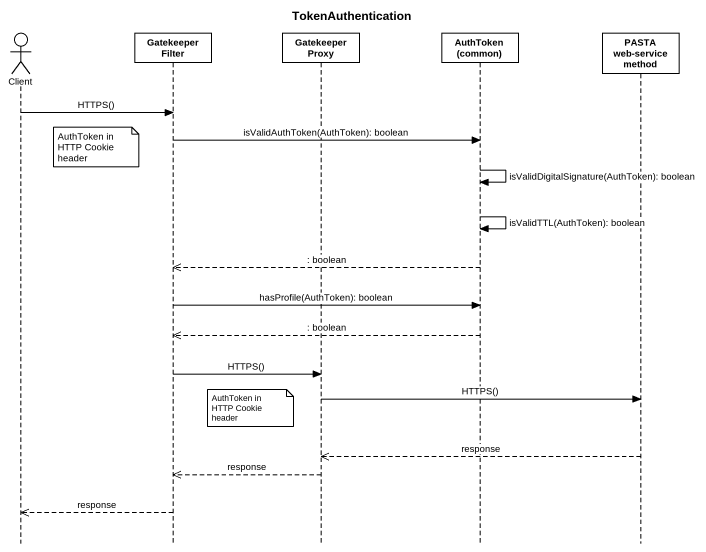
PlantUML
@startuml
title TokenAuthentication
hide footbox
actor Client
participant "Gatekeeper Filter" as Gatekeeper_Filter
participant "Gatekeeper Proxy" as Gatekeeper_Proxy
participant "AuthToken (common)" as AuthToken_common
participant "PASTA web-service method" as PASTA_web_service_method

Client -> Gatekeeper_Filter : HTTPS()
Gatekeeper_Filter -> AuthToken_common : isValidAuthToken(AuthToken): boolean
note right of Client : AuthToken in HTTP Cookie header
AuthToken_common -> AuthToken_common : isValidDigitalSignature(AuthToken): boolean
AuthToken_common -> AuthToken_common : isValidTTL(AuthToken): boolean
AuthToken_common -->> Gatekeeper_Filter : : boolean
Gatekeeper_Filter -> AuthToken_common : hasProfile(AuthToken): boolean
AuthToken_common -->> Gatekeeper_Filter : : boolean
Gatekeeper_Filter -> Gatekeeper_Proxy : HTTPS()
Gatekeeper_Proxy -> PASTA_web_service_method : HTTPS()
note left of Gatekeeper_Proxy : AuthToken in HTTP Cookie header
PASTA_web_service_method -->> Gatekeeper_Proxy : response
Gatekeeper_Proxy -->> Gatekeeper_Filter : response
Gatekeeper_Filter -->> Client : response
@enduml
